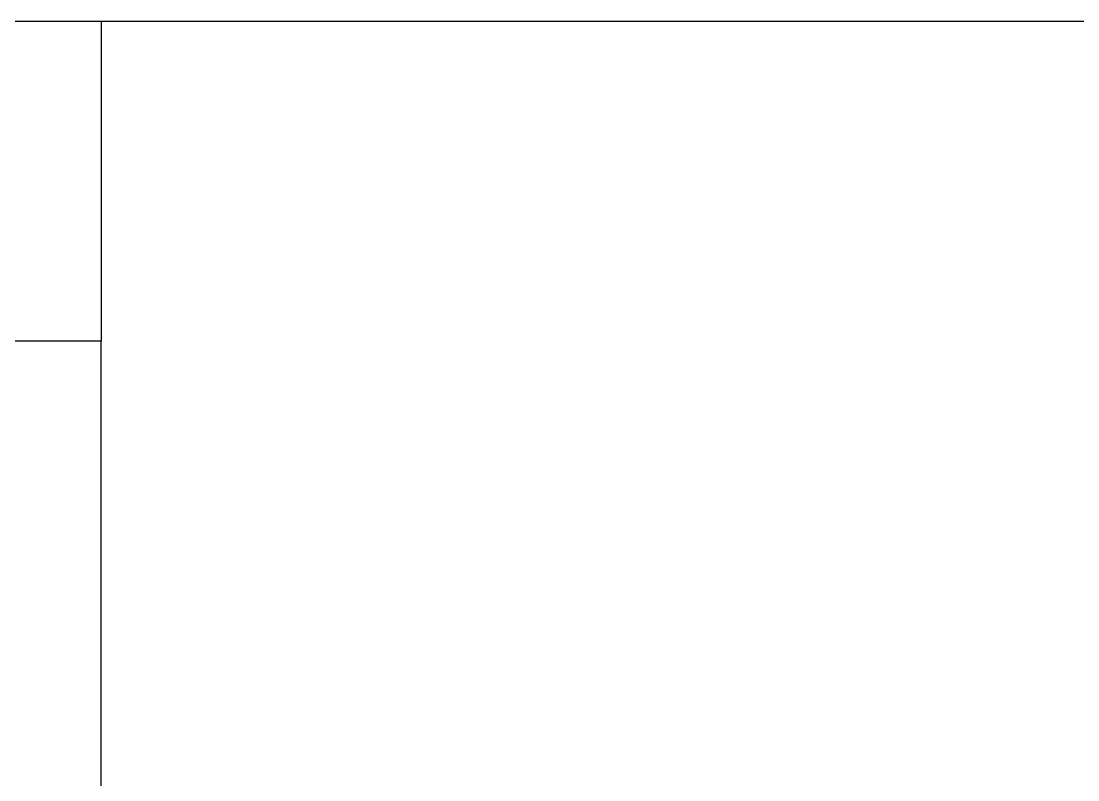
# Model space of a CAD drawing. Header units: metres. Extents: x 6.9 to 88.2, y -7.2 to 15.9.
# Drawn here: x 33.315 to 33.976, y 11.535 to 12.009 of the extents above; entities that cross this region are included whole.
import ezdxf

# ---------------------------------------------------------------- set-up
doc = ezdxf.new("R2010")
doc.units = ezdxf.units.M
doc.layers.get('0').update_dxf_attribs({"lineweight": 9})
doc.layers.add('walls', color=6, linetype='Continuous')

# ---------------------------------------------------------------- blocks, each defined once
blk = doc.blocks.new('secondfloor')
at = {"layer": 'walls'}
for p, q in [((33.1655, 12.00907), (33.3655, 12.00907)), ((33.3655, 12.00907), (33.3655, 11.80907)), ((33.3655, 12.00907), (35.5155, 12.00907)), ((33.3655, 11.80907), (33.2655, 11.80907)), ((33.3655, 11.49177), (33.3655, 11.80907))]:
    blk.add_line(p, q, dxfattribs=at)

msp = doc.modelspace()

# ---------------------------------------------------------------- block references
msp.add_blockref('secondfloor', (0, 0))

doc.saveas('drawing.dxf')
